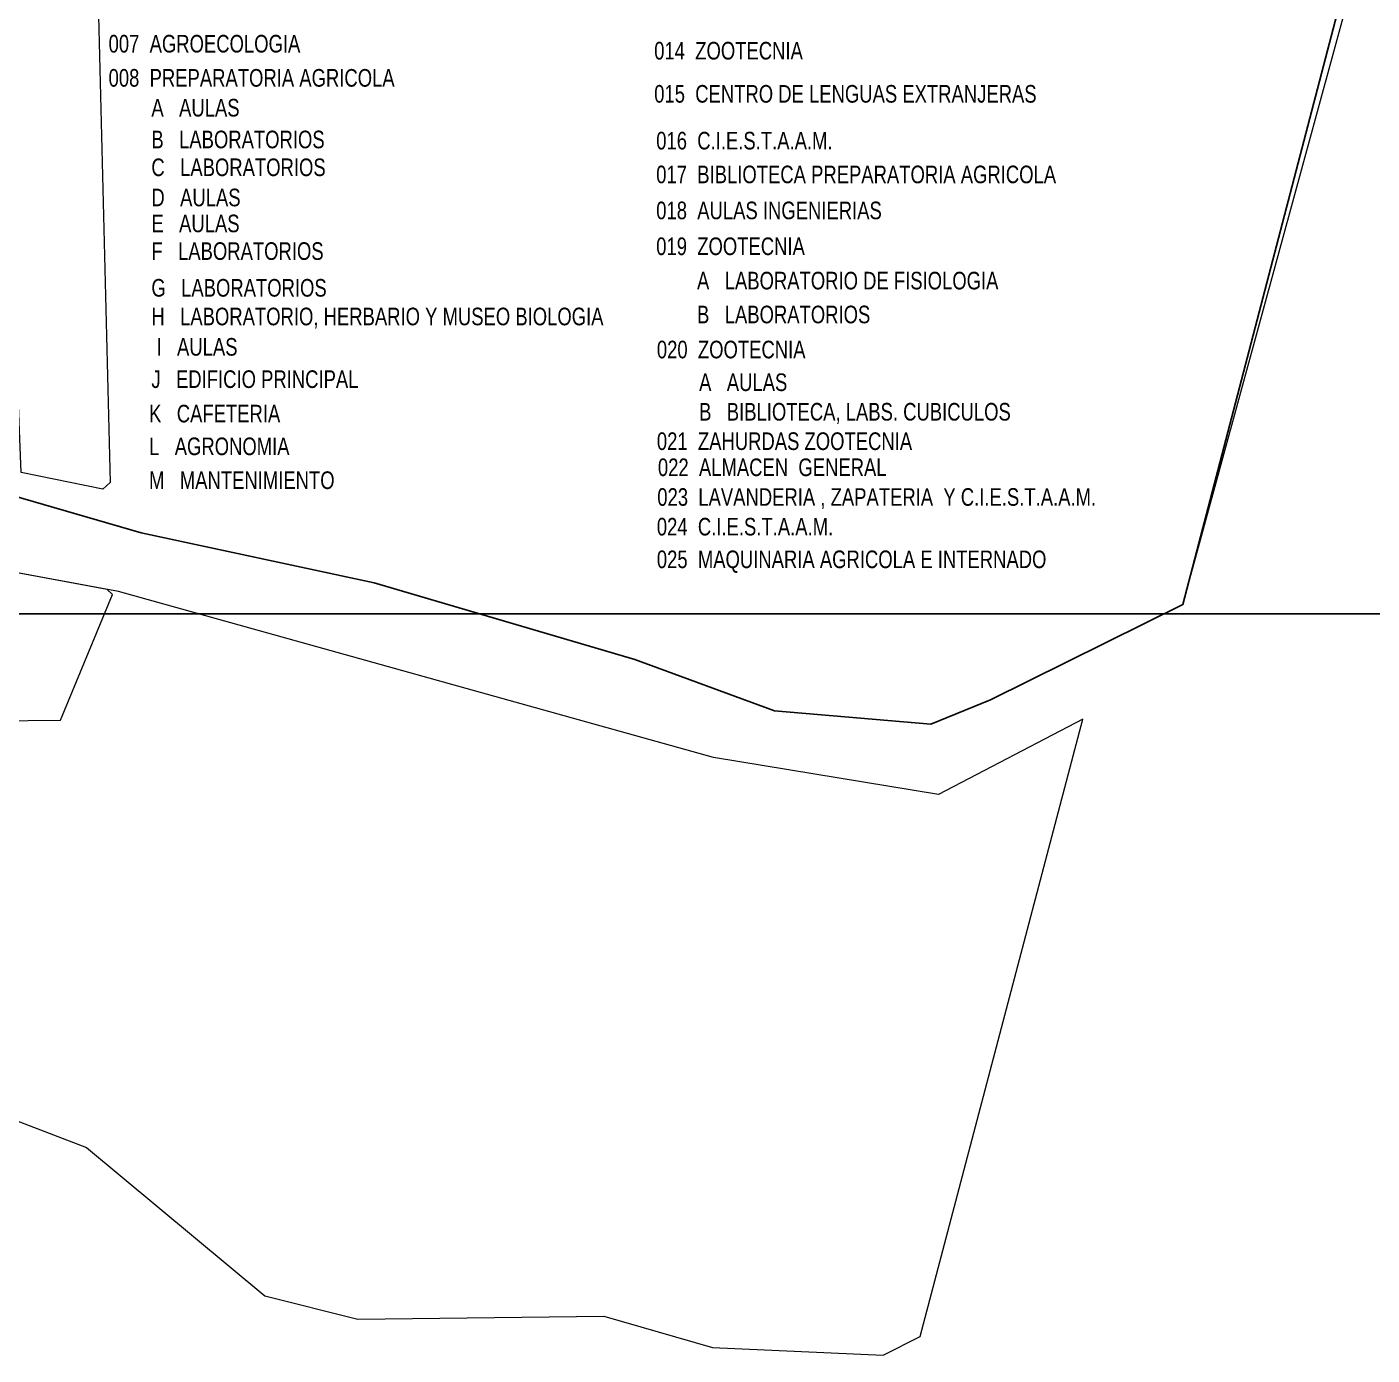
# Model space of a CAD drawing. Header units: millimetres. Extents: x 740 to 5908, y 1492 to 3373.
# Drawn here: x 4391 to 5124, y 1492 to 2216 of the extents above; entities that cross this region are included whole.
import ezdxf

# ---------------------------------------------------------------- set-up
doc = ezdxf.new("R2010")
doc.units = ezdxf.units.MM
doc.layers.add('VIAPEATO', color=8, linetype='Continuous', lineweight=0)
doc.layers.add('ZMARCO', color=7, linetype='Continuous')
doc.styles.add('WMF-ARIAL0', font='arial.ttf')

msp = doc.modelspace()

# ---------------------------------------------------------------- linework, layer by layer
msp.add_lwpolyline([(4300.18, 1984.43), (4453.08, 1940.03), (4580.18, 1912.85), (4722.26, 1870.97), (4798.36, 1843.09), (4883.6, 1835.78), (4915.97, 1848.95), (5020.9, 1900.99), (5233.79, 2716.9), (5251.5, 2788.26), (5258.76, 2832.58), (5262.45, 2871.52), (5263.64, 2901.55), (5263.33, 2931.6), (5259.57, 2976.3), (5248.42, 3146.62), (4880.45, 3150.47), (4106.56, 3151.7)])
at = {"layer": 'VIAPEATO', "color": 8}
for points in [[(4300.18, 1984.43), (4453.08, 1940.03), (4580.18, 1912.85), (4722.26, 1870.97), (4798.36, 1843.09), (4883.6, 1835.78), (4915.97, 1848.95), (5020.9, 1900.99), (5166.66, 2434.78), (5162.69, 2435.67), (5233.79, 2716.9), (5251.5, 2788.26), (5258.76, 2832.58), (5262.45, 2871.52), (5263.64, 2901.55), (5263.33, 2931.6), (5259.57, 2976.3), (5248.42, 3146.62), (5026.32, 3148.94), (4928.99, 3149.96), (4908.03, 3150), (4857.43, 3150.5), (4106.56, 3151.7)], [(4039.51, 1834.14), (4409.04, 1837.94), (4437.43, 1906.38), (4434.56, 1909.25), (4332.51, 1928.1), (4225.44, 1984.57), (3920.89, 1973), (3950.47, 1922.85), (3981.75, 1884.63), (4039.51, 1834.14)]]:
    msp.add_lwpolyline(points, dxfattribs=at)
for points in [[(4428.29, 2280.36), (4436.17, 1967.57), (4432.19, 1963.94), (4387.59, 1972.93), (4375.43, 2276.15), (4377.62, 2278.73), (4428.29, 2280.36)], [(4243.85, 1637.06), (4278.93, 1649.88), (4330.85, 1640.43), (4423.29, 1604.88), (4520.41, 1524.01), (4571.28, 1511.4), (4705.37, 1512.97), (4764.54, 1495.85), (4857.55, 1491.76), (4877.78, 1501.99), (4966.35, 1838.44), (4887.75, 1797.36), (4765.11, 1817.5), (4440.68, 1908.12), (4332.51, 1928.1), (4225.44, 1984.57), (3917.2, 1972.86), (3958.35, 1904.83), (3989.13, 1870.88)]]:
    msp.add_lwpolyline(points, close=True, dxfattribs=at)
at = {"layer": 'ZMARCO', "color": 7}
msp.add_lwpolyline([(3863.17, 1895.82), (5907.8, 1895.82), (5907.8, 3271.78), (3863.17, 3271.78)], close=True, dxfattribs=at)

# ---------------------------------------------------------------- texts
at = {"color": 7, "style": 'WMF-ARIAL0', "width": 0.75}
for s, p in [('007  AGROECOLOGIA', (4435.32, 2201.95)), ('014  ZOOTECNIA', (4732.74, 2198.14)), ('008  PREPARATORIA AGRICOLA', (4435.32, 2183.33)), ('015  CENTRO DE LENGUAS EXTRANJERAS', (4732.74, 2174.62)), ('A   AULAS', (4458.66, 2167.05)), ('B   LABORATORIOS', (4458.66, 2149.74)), ('016  C.I.E.S.T.A.A.M.', (4733.84, 2149.09)), ('C   LABORATORIOS', (4458.66, 2134.57)), ('017  BIBLIOTECA PREPARATORIA AGRICOLA', (4733.84, 2130.68)), ('D   AULAS', (4458.66, 2118.1)), ('018  AULAS INGENIERIAS', (4733.84, 2111.05)), ('E   AULAS', (4458.66, 2103.96)), ('F   LABORATORIOS', (4458.66, 2088.89)), ('019  ZOOTECNIA', (4733.84, 2091.5)), ('A   LABORATORIO DE FISIOLOGIA', (4756.08, 2072.78)), ('G   LABORATORIOS', (4458.66, 2068.86)), ('H   LABORATORIO, HERBARIO Y MUSEO BIOLOGIA', (4458.66, 2053.23)), ('B   LABORATORIOS', (4756.08, 2054.32)), (' I   AULAS', (4458.66, 2036.67)), ('020  ZOOTECNIA', (4734.19, 2035.21)), ('J   EDIFICIO PRINCIPAL', (4458.66, 2019.06)), ('A   AULAS', (4757.22, 2017.38)), ('K   CAFETERIA', (4457.4, 2000.28)), ('B   BIBLIOTECA, LABS. CUBICULOS', (4757.22, 2001.28)), ('021  ZAHURDAS ZOOTECNIA', (4734.19, 1985.24)), ('L   AGRONOMIA', (4457.4, 1982.43)), ('022  ALMACEN  GENERAL', (4734.76, 1971.01)), ('M   MANTENIMIENTO', (4457.4, 1963.97)), ('023  LAVANDERIA , ZAPATERIA  Y C.I.E.S.T.A.A.M.', (4734.42, 1954.81)), ('024  C.I.E.S.T.A.A.M.', (4734.17, 1938.63)), ('025  MAQUINARIA AGRICOLA E INTERNADO', (4734.17, 1920.83))]:
    msp.add_text(s, height=9.6, dxfattribs=at).set_placement(p)

doc.saveas('drawing.dxf')
